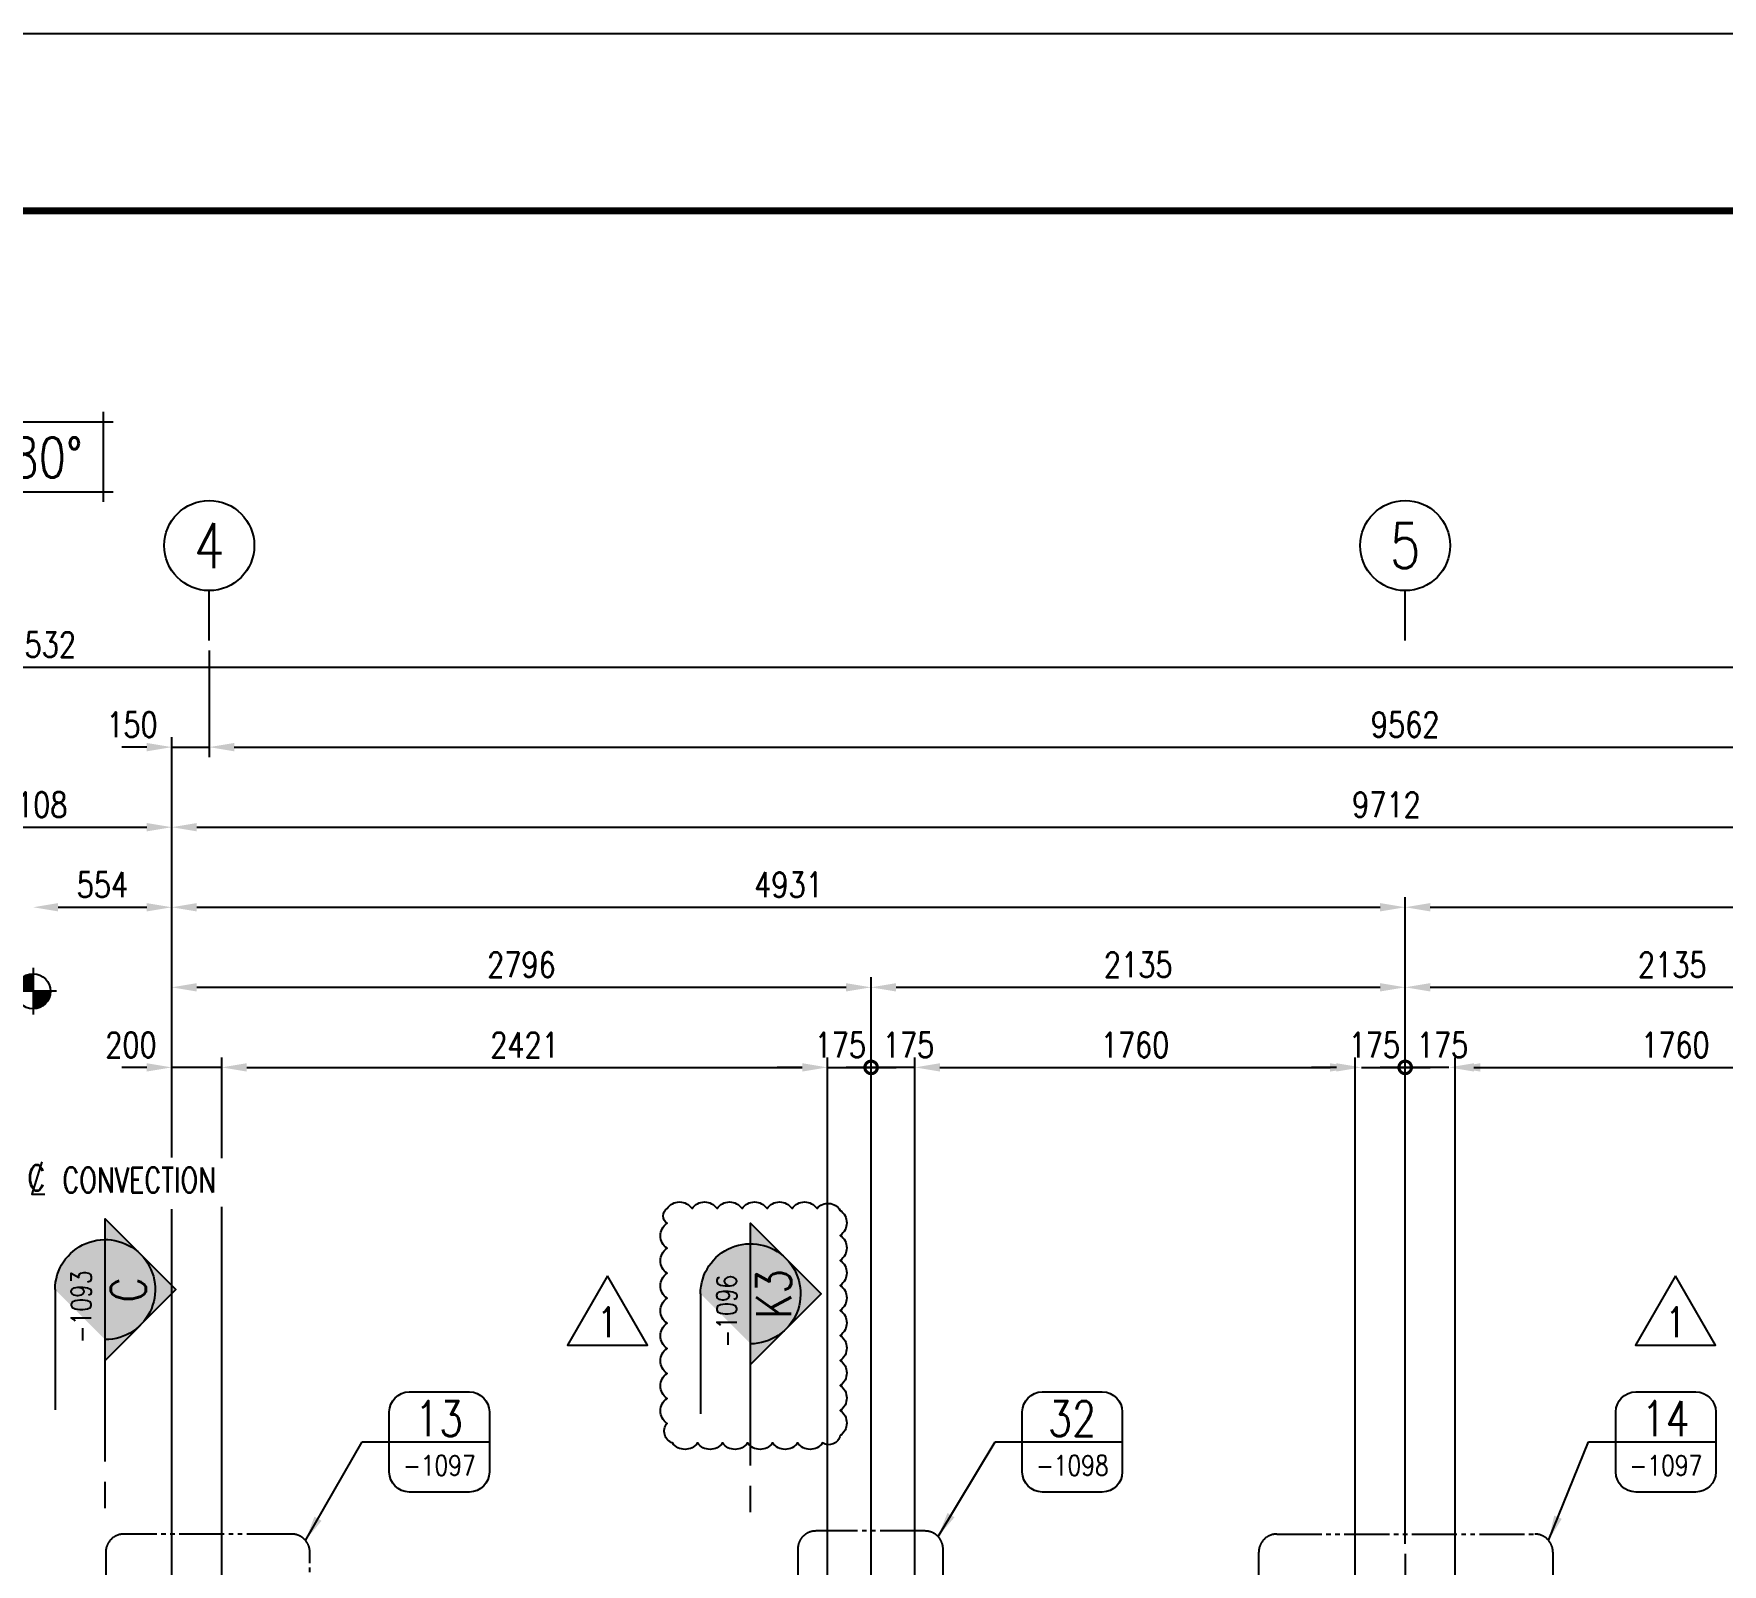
# Model space of a CAD drawing. Header units: millimetres. Extents: x 0 to 232280, y -26939 to 23794.
# Drawn here: x 70292 to 77042, y 17677 to 23794 of the extents above; entities that cross this region are included whole.
import ezdxf
from ezdxf.enums import TextEntityAlignment as Align

# ---------------------------------------------------------------- set-up
doc = ezdxf.new("R2010")
doc.units = ezdxf.units.MM
doc.header["$LTSCALE"] = 30
doc.linetypes.add('JNK-CENTER', pattern=[34, 30, -1.5, 1, -1.5])
doc.linetypes.add('PH2', pattern=[15, 10, -1, 1, -1, 1, -1])
for name, color, linetype in [('CEN-R', 1, 'JNK-CENTER'), ('CON-C', 4, 'Continuous'), ('CON-G', 3, 'Continuous'), ('CON-W', 7, 'Continuous'), ('CON-Y', 2, 'Continuous'), ('det', 2, 'PH2'), ('Dim-W', 7, 'Continuous'), ('rev-1', 2, 'Continuous'), ('STL-OBJT', 7, 'Continuous'), ('TXT-Y', 2, 'Continuous')]:
    doc.layers.add(name, color=color, linetype=linetype)
doc.styles.add('SIMPLEX', font='simplex.shx', dxfattribs={"width": 0.8})
doc.dimstyles.new('DIM40', dxfattribs={"dimscale": 40, "dimtxt": 2.5, "dimasz": 2.5, "dimexe": 1, "dimexo": 1, "dimgap": 1, "dimtad": 1, "dimdec": 0, "dimdsep": 46, "dimtxsty": 'SIMPLEX', "dimcen": 0, "dimclrd": 7, "dimclre": 7, "dimclrt": 2, "dimadec": 1, "dimazin": 2, "dimtfac": 1, "dimtdec": 0, "dimtix": 1, "dimtmove": 2, "dimatfit": 2, "dimfxl": 1, "dimtolj": 1, "dimtzin": 0, "dimarcsym": 1})
doc.dimstyles.new('DIM40x4', dxfattribs={"dimscale": 40, "dimtxt": 2.5, "dimasz": 2.5, "dimexe": 1, "dimexo": 1, "dimgap": 1, "dimtad": 1, "dimdec": 1, "dimlfac": 0.25, "dimdsep": 46, "dimtxsty": 'SIMPLEX', "dimcen": 2.5, "dimclrd": 7, "dimclre": 7, "dimclrt": 2, "dimadec": 1, "dimazin": 2, "dimtfac": 1, "dimtdec": 1, "dimtmove": 2, "dimatfit": 3, "dimfxl": 1, "dimtfill": 1, "dimtolj": 1, "dimtzin": 0, "dimarcsym": 1})

# ---------------------------------------------------------------- blocks, each defined once
blk = doc.blocks.new('TITLE')
at = {"color": 7}
blk.add_line((841, 594.8536585365848), (0, 594.8536585365848), dxfattribs=at)
at = {"color": 7, "const_width": 0.7073170731707307}
blk.add_lwpolyline([(823.3170731707312, 577.1707317073162), (27.93902439025055, 577.1707317073162)], dxfattribs=at)
blk = doc.blocks.new('cl-mark')
at = {"layer": 'CON-Y'}
blk.add_lwpolyline([(0.5082998425188592, 1.607663517032549), (-0.5134697636042773, -1.624015073377279), (0.7860094009673517, -1.624015073377279)], dxfattribs=at)
at = {"style": 'SIMPLEX', "width": 0.8}
blk.add_attdef('EQUIP-NAME', (2.541358592081494, -1.451722435547893), '', height=2.5, dxfattribs=at)
at = {"layer": 'CON-Y', "style": 'SIMPLEX', "width": 0.8}
blk.add_text('C', height=2.5, dxfattribs=at).set_placement((-0.04732393236598398, 0.01675881024518588), align=Align.MIDDLE)
blk = doc.blocks.new('col-line')
at = {"layer": 'CON-Y'}
blk.add_line((0, 3), (0, 8), dxfattribs=at)
blk.add_circle((0, 12.5), 4.5, dxfattribs=at)
at = {"layer": 'CON-C', "style": 'SIMPLEX', "width": 0.8}
blk.add_attdef('1', text='', height=4.5, dxfattribs=at).set_placement((0, 12.5), align=Align.MIDDLE_CENTER)
blk = doc.blocks.new('det-tag')
at = {"layer": 'CON-Y'}
blk.add_line((5, 0), (-5, 0), dxfattribs=at)
blk.add_lwpolyline([(-3.000000000000003, -4.999999999999998), (3, -5, 0.4142135623730951), (5, -3.000000000000001), (5.000000000000002, 2.999999999999998, 0.4142135623730951), (3.000000000000001, 4.999999999999998), (-2.999999999999997, 4.999999999999998, 0.4142135623730948), (-4.999999999999997, 3), (-5.000000000000002, -2.999999999999997, 0.4142135623730953)], format="xyb", close=True, dxfattribs=at)
at = {"layer": 'CON-G', "style": 'SIMPLEX', "width": 0.8}
blk.add_attdef('TAG', text='', height=3.5, dxfattribs=at).set_placement((0.02333333333333343, 0.5800000000000399), align=Align.CENTER)
at = {"layer": 'CON-Y', "style": 'SIMPLEX', "width": 0.8}
blk.add_attdef('-8888', text='', height=2, dxfattribs=at).set_placement((0, -3.339999999999999), align=Align.CENTER)
blk = doc.blocks.new('A$C74CE63FE')
at = {"layer": 'det', "ltscale": 0.6}
for p, q in [((72.00014881548123, 579.821610221341), (1103.901273660704, 579.821610221341)), ((0.0001488154812250286, 72.00005438082007), (0.0001488154812250286, 507.821610221341)), ((1175.901273660704, 507.821610221341), (1175.901273660704, 72.00005438082007)), ((1103.901273660704, 5.438082007458434e-05), (72.00014881548123, 5.438082007458434e-05))]:
    blk.add_line(p, q, dxfattribs=at)
for centre, start, end in [((72.00014881548123, 507.821610221341), 90, 180), ((1103.901273660704, 507.821610221341), 0, 90), ((72.00014881548123, 72.00005438082007), 180, 270), ((1103.901273660704, 72.00005438082007), 270, 0)]:
    blk.add_arc(centre, 72, start, end, dxfattribs=at)
blk = doc.blocks.new('SECMARK1')
at = {"layer": 'CON-Y'}
h = blk.add_hatch(color=256, dxfattribs=at)
edge = h.paths.add_edge_path()
edge.add_line((21.82666666666668, 7.071067811865485), (18.29113276073393, 3.535533905932776))
edge.add_arc((21.82666666666668, 4.707345624410664e-14), 5.000000000000002, 44.99999999999977, 135.0000000000001, ccw=False)
edge.add_line((25.36220057259943, 3.535533905932773), (21.82666666666668, 7.071067811865485))
h = blk.add_hatch(color=256, dxfattribs=at)
edge = h.paths.add_edge_path()
edge.add_line((14.75559885480128, 4.707345624410664e-14), (16.82666666666668, 1.689559442740931e-14))
edge.add_arc((21.82666666666668, 4.618527782440651e-14), 5, 135.0000000000001, 180.0000000000003, ccw=False)
edge.add_line((18.29113276073393, 3.535533905932776), (14.75559885480128, 4.707345624410664e-14))
edge = h.paths.add_edge_path()
edge.add_arc((21.82666666666668, 4.736951571734001e-14), 5, 270, 540.0000000000005)
h = blk.add_hatch(color=256, dxfattribs=at)
edge = h.paths.add_edge_path()
edge.add_line((26.82666666666668, 4.332076805060308e-14), (28.89773447853207, 4.736951571734001e-14))
edge.add_line((28.89773447853207, 4.736951571734001e-14), (25.36220057259943, 3.535533905932773))
edge.add_arc((21.82666666666668, 4.951594689828198e-14), 5, -1.1368683772161603e-13, 44.999999999999716, ccw=False)
at = {"layer": 'CON-C'}
blk.add_line((0, 0), (2.633333333333307, 0), dxfattribs=at)
blk.add_lwpolyline([(4.666666666666639, 0), (28.89773447853207, 4.736951571734001e-14), (21.82666666666668, 7.071067811865485), (14.75559885480128, 4.736951571734001e-14)], dxfattribs=at)
at = {"layer": 'CON-Y'}
blk.add_line((21.82666666666668, -4.999999999999953), (9.823333333333341, -4.999999999999953), dxfattribs=at)
blk.add_arc((21.82666666666668, 4.736951571734001e-14), 5, 270, 180.0000000000004, dxfattribs=at)
at = {"layer": 'CON-C', "style": 'SIMPLEX', "width": 0.8}
blk.add_attdef('TAG', text='', height=3.5, dxfattribs=at).set_placement((21.80333333333334, 0.5800000000000568), align=Align.CENTER)
at = {"layer": 'CON-Y', "style": 'SIMPLEX', "width": 0.8}
blk.add_attdef('H0000-0000', text='', height=2, dxfattribs=at).set_placement((24.66333333333334, -3.379999999999943), align=Align.RIGHT)
blk = doc.blocks.new('*D1238')
at = {"layer": 'DEFPOINTS', "color": 0, "transparency": 16777216}
for p in [(80555.97647856489, 21263.05392047166), (80555.97647856489, 17668.78250942024), (60023.97647856461, 16018.78250942024)]:
    blk.add_point(p, dxfattribs=at)
at = {"layer": 'Dim-W', "color": 7, "linetype": 'ByBlock', "lineweight": -2, "transparency": 16777216}
for p, q in [((60023.97647856461, 16058.78250942024), (60023.97647856461, 21303.05392047166)), ((60123.97647856461, 21263.05392047166), (80455.97647856489, 21263.05392047166)), ((80555.97647856489, 17708.78250942024), (80555.97647856489, 21303.05392047166))]:
    blk.add_line(p, q, dxfattribs=at)
at = {"layer": 'Dim-W', "color": 7, "transparency": 16777216}
for points in [[(60123.97647856461, 21279.72058713832), (60123.97647856461, 21246.38725380499), (60023.97647856461, 21263.05392047166)], [(80455.97647856489, 21279.72058713832), (80455.97647856489, 21246.38725380499), (80555.97647856489, 21263.05392047166)]]:
    blk.add_solid(points, dxfattribs=at)
at = {"layer": 'Dim-W', "color": 2, "transparency": 16777216, "insert": (70289.97647856476, 21353.05392047166), "char_height": 100, "attachment_point": 5, "style": 'SIMPLEX'}
blk.add_mtext('\\A1;20532', dxfattribs=at)
blk = doc.blocks.new('*D1358')
at = {"layer": 'DEFPOINTS', "color": 0, "transparency": 16777216}
for p in [(69735.97647856476, 20623.05392047166), (70843.97647856278, 20623.05392047166), (70843.97647856278, 17518.78250942024)]:
    blk.add_point(p, dxfattribs=at)
at = {"layer": 'Dim-W', "color": 7, "linetype": 'ByBlock', "lineweight": -2, "transparency": 16777216}
for p, q in [((70843.97647856278, 19302.89968833318), (70843.97647856278, 20663.05392047166)), ((69835.97647856476, 20623.05392047166), (70743.97647856278, 20623.05392047166)), ((70843.97647856278, 17558.78250942024), (70843.97647856278, 19096.84485603723))]:
    blk.add_line(p, q, dxfattribs=at)
at = {"layer": 'Dim-W', "color": 7, "transparency": 16777216}
for points in [[(69835.97647856476, 20639.72058713832), (69835.97647856476, 20606.38725380499), (69735.97647856476, 20623.05392047166)], [(70743.97647856278, 20639.72058713832), (70743.97647856278, 20606.38725380499), (70843.97647856278, 20623.05392047166)]]:
    blk.add_solid(points, dxfattribs=at)
at = {"layer": 'Dim-W', "color": 2, "transparency": 16777216, "insert": (70289.97647856377, 20713.05392047166), "char_height": 100, "attachment_point": 5, "style": 'SIMPLEX'}
blk.add_mtext('\\A1;1108', dxfattribs=at)
blk = doc.blocks.new('*D1244')
at = {"layer": 'DEFPOINTS', "color": 0, "transparency": 16777216}
for p in [(70843.97647856278, 20623.05392047166), (80555.97647856489, 20623.05392047166), (80555.97647856489, 17668.78250942024)]:
    blk.add_point(p, dxfattribs=at)
at = {"layer": 'Dim-W', "color": 7, "linetype": 'ByBlock', "lineweight": -2, "transparency": 16777216}
for p, q in [((80555.97647856489, 17708.78250942024), (80555.97647856489, 20663.05392047166)), ((70943.97647856278, 20623.05392047166), (80455.97647856489, 20623.05392047166))]:
    blk.add_line(p, q, dxfattribs=at)
at = {"layer": 'Dim-W', "color": 7, "transparency": 16777216}
for points in [[(70943.97647856278, 20639.72058713832), (70943.97647856278, 20606.38725380499), (70843.97647856278, 20623.05392047166)], [(80455.97647856489, 20639.72058713832), (80455.97647856489, 20606.38725380499), (80555.97647856489, 20623.05392047166)]]:
    blk.add_solid(points, dxfattribs=at)
at = {"layer": 'Dim-W', "color": 2, "transparency": 16777216, "insert": (75699.97647856383, 20713.05392047166), "char_height": 100, "attachment_point": 5, "style": 'SIMPLEX'}
blk.add_mtext('\\A1;9712', dxfattribs=at)
blk = doc.blocks.new('*D1245')
at = {"layer": 'DEFPOINTS', "color": 0, "transparency": 16777216}
for p in [(75774.97647856384, 20303.05392047166), (80555.97647856489, 20303.05392047166), (80555.97647856489, 17668.78250942024)]:
    blk.add_point(p, dxfattribs=at)
at = {"layer": 'Dim-W', "color": 7, "linetype": 'ByBlock', "lineweight": -2, "transparency": 16777216}
for p, q in [((80555.97647856489, 17708.78250942024), (80555.97647856489, 20343.05392047166)), ((75874.97647856384, 20303.05392047166), (80455.97647856489, 20303.05392047166))]:
    blk.add_line(p, q, dxfattribs=at)
at = {"layer": 'Dim-W', "color": 7, "transparency": 16777216}
for points in [[(75874.97647856384, 20319.72058713832), (75874.97647856384, 20286.38725380499), (75774.97647856384, 20303.05392047166)], [(80455.97647856489, 20319.72058713832), (80455.97647856489, 20286.38725380499), (80555.97647856489, 20303.05392047166)]]:
    blk.add_solid(points, dxfattribs=at)
at = {"layer": 'Dim-W', "color": 2, "transparency": 16777216, "insert": (78165.47647856436, 20393.05392047166), "char_height": 100, "attachment_point": 5, "style": 'SIMPLEX'}
blk.add_mtext('\\A1;4781', dxfattribs=at)
blk = doc.blocks.new('*D1247')
at = {"layer": 'DEFPOINTS', "color": 0, "transparency": 16777216}
for p in [(70289.97647856476, 20303.05392047166), (70843.97647856278, 20303.05392047166), (70843.97647856278, 20303.05392047166)]:
    blk.add_point(p, dxfattribs=at)
at = {"layer": 'Dim-W', "color": 7, "linetype": 'ByBlock', "lineweight": -2, "transparency": 16777216}
blk.add_line((70389.97647856476, 20303.05392047166), (70743.97647856278, 20303.05392047166), dxfattribs=at)
at = {"layer": 'Dim-W', "color": 7, "transparency": 16777216}
for points in [[(70389.97647856476, 20319.72058713832), (70389.97647856476, 20286.38725380499), (70289.97647856476, 20303.05392047166)], [(70743.97647856278, 20319.72058713832), (70743.97647856278, 20286.38725380499), (70843.97647856278, 20303.05392047166)]]:
    blk.add_solid(points, dxfattribs=at)
at = {"layer": 'Dim-W', "color": 2, "transparency": 16777216, "insert": (70566.97647856377, 20393.05392047166), "char_height": 100, "attachment_point": 5, "style": 'SIMPLEX'}
blk.add_mtext('\\A1;554', dxfattribs=at)
blk = doc.blocks.new('*D1252')
at = {"layer": 'DEFPOINTS', "color": 0, "transparency": 16777216}
for p in [(70843.97647856278, 19983.05392047166), (73639.97647856384, 19983.05392047166), (73639.97647856384, 17518.78250942037)]:
    blk.add_point(p, dxfattribs=at)
at = {"layer": 'Dim-W', "color": 7, "linetype": 'ByBlock', "lineweight": -2, "transparency": 16777216}
for p, q in [((70943.97647856278, 19983.05392047166), (73539.97647856384, 19983.05392047166)), ((73639.97647856384, 17558.78250942037), (73639.97647856384, 20023.05392047166))]:
    blk.add_line(p, q, dxfattribs=at)
at = {"layer": 'Dim-W', "color": 7, "transparency": 16777216}
for points in [[(70943.97647856278, 19999.72058713832), (70943.97647856278, 19966.38725380499), (70843.97647856278, 19983.05392047166)], [(73539.97647856384, 19999.72058713832), (73539.97647856384, 19966.38725380499), (73639.97647856384, 19983.05392047166)]]:
    blk.add_solid(points, dxfattribs=at)
at = {"layer": 'Dim-W', "color": 2, "transparency": 16777216, "insert": (72241.9764785633, 20073.05392047166), "char_height": 100, "attachment_point": 5, "style": 'SIMPLEX'}
blk.add_mtext('\\A1;2796', dxfattribs=at)
blk = doc.blocks.new('*D1253')
at = {"layer": 'DEFPOINTS', "color": 0, "transparency": 16777216}
for p in [(73639.97647856384, 19983.05392047166), (75774.97647856384, 19983.05392047166), (75774.97647856384, 19983.05392047166)]:
    blk.add_point(p, dxfattribs=at)
at = {"layer": 'Dim-W', "color": 7, "linetype": 'ByBlock', "lineweight": -2, "transparency": 16777216}
blk.add_line((73739.97647856384, 19983.05392047166), (75674.97647856384, 19983.05392047166), dxfattribs=at)
at = {"layer": 'Dim-W', "color": 7, "transparency": 16777216}
for points in [[(73739.97647856384, 19999.72058713832), (73739.97647856384, 19966.38725380499), (73639.97647856384, 19983.05392047166)], [(75674.97647856384, 19999.72058713832), (75674.97647856384, 19966.38725380499), (75774.97647856384, 19983.05392047166)]]:
    blk.add_solid(points, dxfattribs=at)
at = {"layer": 'Dim-W', "color": 2, "transparency": 16777216, "insert": (74707.47647856384, 20073.05392047166), "char_height": 100, "attachment_point": 5, "style": 'SIMPLEX'}
blk.add_mtext('\\A1;2135', dxfattribs=at)
blk = doc.blocks.new('*D1254')
at = {"layer": 'DEFPOINTS', "color": 0, "transparency": 16777216}
for p in [(75774.97647856384, 19983.05392047166), (77909.97647856384, 19983.05392047166), (77909.97647856384, 17518.78250942037)]:
    blk.add_point(p, dxfattribs=at)
at = {"layer": 'Dim-W', "color": 7, "linetype": 'ByBlock', "lineweight": -2, "transparency": 16777216}
for p, q in [((75874.97647856384, 19983.05392047166), (77809.97647856384, 19983.05392047166)), ((77909.97647856384, 17558.78250942037), (77909.97647856384, 20023.05392047166))]:
    blk.add_line(p, q, dxfattribs=at)
at = {"layer": 'Dim-W', "color": 7, "transparency": 16777216}
for points in [[(75874.97647856384, 19999.72058713832), (75874.97647856384, 19966.38725380499), (75774.97647856384, 19983.05392047166)], [(77809.97647856384, 19999.72058713832), (77809.97647856384, 19966.38725380499), (77909.97647856384, 19983.05392047166)]]:
    blk.add_solid(points, dxfattribs=at)
at = {"layer": 'Dim-W', "color": 2, "transparency": 16777216, "insert": (76842.47647856384, 20073.05392047166), "char_height": 100, "attachment_point": 5, "style": 'SIMPLEX'}
blk.add_mtext('\\A1;2135', dxfattribs=at)
blk = doc.blocks.new('*D1359')
at = {"layer": 'DEFPOINTS', "color": 0, "transparency": 16777216}
for p in [(73464.97647856383, 19663.05392047166), (71043.97647856276, 17518.78250942024), (73464.97647856383, 15018.78250942024)]:
    blk.add_point(p, dxfattribs=at)
at = {"layer": 'Dim-W', "color": 7, "linetype": 'ByBlock', "lineweight": -2, "transparency": 16777216}
for p, q in [((71043.97647856276, 19300.8887819345), (71043.97647856276, 19703.05392047166)), ((71143.97647856276, 19663.05392047166), (73364.97647856383, 19663.05392047166)), ((73464.97647856383, 15058.78250942024), (73464.97647856383, 19703.05392047166)), ((71043.97647856276, 17558.78250942024), (71043.97647856276, 19106.15437513918))]:
    blk.add_line(p, q, dxfattribs=at)
at = {"layer": 'Dim-W', "color": 7, "transparency": 16777216}
for points in [[(71143.97647856276, 19679.72058713832), (71143.97647856276, 19646.38725380499), (71043.97647856276, 19663.05392047166)], [(73364.97647856383, 19679.72058713832), (73364.97647856383, 19646.38725380499), (73464.97647856383, 19663.05392047166)]]:
    blk.add_solid(points, dxfattribs=at)
at = {"layer": 'Dim-W', "color": 2, "transparency": 16777216, "insert": (72254.4764785633, 19753.05392047166), "char_height": 100, "attachment_point": 5, "style": 'SIMPLEX'}
blk.add_mtext('\\A1;2421', dxfattribs=at)
blk = doc.blocks.new('*D1268')
at = {"layer": 'DEFPOINTS', "color": 0, "transparency": 16777216}
for p in [(75574.97647856381, 19663.05392047166), (75574.97647856381, 17518.78250942024), (73814.9764785638, 15018.78250942024)]:
    blk.add_point(p, dxfattribs=at)
at = {"layer": 'Dim-W', "color": 7, "linetype": 'ByBlock', "lineweight": -2, "transparency": 16777216}
for p, q in [((73814.9764785638, 15058.78250942024), (73814.9764785638, 19703.05392047166)), ((73914.9764785638, 19663.05392047166), (75474.97647856381, 19663.05392047166)), ((75574.97647856381, 17558.78250942024), (75574.97647856381, 19703.05392047166))]:
    blk.add_line(p, q, dxfattribs=at)
at = {"layer": 'Dim-W', "color": 7, "transparency": 16777216}
for points in [[(73914.9764785638, 19679.72058713832), (73914.9764785638, 19646.38725380499), (73814.9764785638, 19663.05392047166)], [(75474.97647856381, 19679.72058713832), (75474.97647856381, 19646.38725380499), (75574.97647856381, 19663.05392047166)]]:
    blk.add_solid(points, dxfattribs=at)
at = {"layer": 'Dim-W', "color": 2, "transparency": 16777216, "insert": (74694.9764785638, 19753.05392047166), "char_height": 100, "attachment_point": 5, "style": 'SIMPLEX'}
blk.add_mtext('\\A1;1760', dxfattribs=at)
blk = doc.blocks.new('*D1269')
at = {"layer": 'DEFPOINTS', "color": 0, "transparency": 16777216}
for p in [(77734.97647856383, 19663.05392047166), (75974.97647856381, 17518.78250942024), (77734.97647856383, 15018.78250942024)]:
    blk.add_point(p, dxfattribs=at)
at = {"layer": 'Dim-W', "color": 7, "linetype": 'ByBlock', "lineweight": -2, "transparency": 16777216}
for p, q in [((75974.97647856381, 17558.78250942024), (75974.97647856381, 19703.05392047166)), ((76074.97647856381, 19663.05392047166), (77634.97647856383, 19663.05392047166)), ((77734.97647856383, 15058.78250942024), (77734.97647856383, 19703.05392047166))]:
    blk.add_line(p, q, dxfattribs=at)
at = {"layer": 'Dim-W', "color": 7, "transparency": 16777216}
for points in [[(76074.97647856381, 19679.72058713832), (76074.97647856381, 19646.38725380499), (75974.97647856381, 19663.05392047166)], [(77634.97647856383, 19679.72058713832), (77634.97647856383, 19646.38725380499), (77734.97647856383, 19663.05392047166)]]:
    blk.add_solid(points, dxfattribs=at)
at = {"layer": 'Dim-W', "color": 2, "transparency": 16777216, "insert": (76854.97647856383, 19753.05392047166), "char_height": 100, "attachment_point": 5, "style": 'SIMPLEX'}
blk.add_mtext('\\A1;1760', dxfattribs=at)
blk = doc.blocks.new('*D1271')
at = {"layer": 'DEFPOINTS', "color": 0, "transparency": 16777216}
for p in [(70843.97647856476, 19663.05392047166), (70843.97647856476, 19663.05392047166), (71043.97647856476, 19663.05392047166)]:
    blk.add_point(p, dxfattribs=at)
at = {"layer": 'Dim-W', "color": 7, "linetype": 'ByBlock', "lineweight": -2, "transparency": 16777216}
for p, q in [((70743.97647856476, 19663.05392047166), (70643.97647856476, 19663.05392047166)), ((71043.97647856476, 19663.05392047166), (70843.97647856476, 19663.05392047166)), ((71143.97647856476, 19663.05392047166), (71243.97647856476, 19663.05392047166))]:
    blk.add_line(p, q, dxfattribs=at)
at = {"layer": 'Dim-W', "color": 7, "transparency": 16777216}
for points in [[(70743.97647856476, 19679.72058713832), (70743.97647856476, 19646.38725380499), (70843.97647856476, 19663.05392047166)], [(71143.97647856476, 19679.72058713832), (71143.97647856476, 19646.38725380499), (71043.97647856476, 19663.05392047166)]]:
    blk.add_solid(points, dxfattribs=at)
at = {"layer": 'Dim-W', "color": 2, "transparency": 16777216, "insert": (70681.08545030687, 19753.05392047166), "char_height": 100, "attachment_point": 5, "style": 'SIMPLEX'}
blk.add_mtext('\\A1;200', dxfattribs=at)
blk = doc.blocks.new('_DotSmall')
at = {"color": 0, "linetype": 'ByBlock', "const_width": 0.5}
blk.add_lwpolyline([(-0.0625, 0, 1), (0.0625, 0, 1)], format="xyb", close=True, dxfattribs=at)
blk = doc.blocks.new('*D1272')
at = {"layer": 'DEFPOINTS', "color": 0, "transparency": 16777216}
for p in [(73464.9764785639, 19663.05392047166), (73639.97647856384, 19663.05392047166), (73639.97647856384, 19663.05392047166)]:
    blk.add_point(p, dxfattribs=at)
at = {"layer": 'Dim-W', "color": 7, "linetype": 'ByBlock', "lineweight": -2, "transparency": 16777216}
for p, q in [((73364.9764785639, 19663.05392047166), (73264.9764785639, 19663.05392047166)), ((73464.9764785639, 19663.05392047166), (73639.97647856384, 19663.05392047166)), ((73639.97647856384, 19663.05392047166), (73739.97647856384, 19663.05392047166))]:
    blk.add_line(p, q, dxfattribs=at)
at = {"layer": 'Dim-W', "color": 7, "transparency": 16777216}
blk.add_solid([(73364.9764785639, 19679.72058713832), (73364.9764785639, 19646.38725380499), (73464.9764785639, 19663.05392047166)], dxfattribs=at)
at = {"layer": 'Dim-W', "color": 7, "lineweight": -2, "transparency": 16777216, "xscale": 100, "yscale": 100, "zscale": 100, "rotation": 180}
blk.add_blockref('_DotSmall', (73639.97647856384, 19663.05392047166), dxfattribs=at)
at = {"layer": 'Dim-W', "color": 2, "transparency": 16777216, "insert": (73516.6347977849, 19753.05392047166), "char_height": 100, "attachment_point": 5, "style": 'SIMPLEX'}
blk.add_mtext('\\A1;175', dxfattribs=at)
blk = doc.blocks.new('*D1273')
at = {"layer": 'DEFPOINTS', "color": 0, "transparency": 16777216}
for p in [(73639.97647856384, 19663.05392047166), (73639.97647856384, 19663.05392047166), (73814.97647856378, 19663.05392047166)]:
    blk.add_point(p, dxfattribs=at)
at = {"layer": 'Dim-W', "color": 7, "linetype": 'ByBlock', "lineweight": -2, "transparency": 16777216}
for p, q in [((73639.97647856384, 19663.05392047166), (73539.97647856384, 19663.05392047166)), ((73814.97647856378, 19663.05392047166), (73639.97647856384, 19663.05392047166)), ((73914.97647856378, 19663.05392047166), (74014.97647856378, 19663.05392047166))]:
    blk.add_line(p, q, dxfattribs=at)
at = {"layer": 'Dim-W', "color": 7, "transparency": 16777216}
blk.add_solid([(73914.97647856378, 19679.72058713832), (73914.97647856378, 19646.38725380499), (73814.97647856378, 19663.05392047166)], dxfattribs=at)
at = {"layer": 'Dim-W', "color": 7, "lineweight": -2, "transparency": 16777216, "xscale": 100, "yscale": 100, "zscale": 100}
blk.add_blockref('_DotSmall', (73639.97647856384, 19663.05392047166), dxfattribs=at)
at = {"layer": 'Dim-W', "color": 2, "transparency": 16777216, "insert": (73789.15391912874, 19753.05392047166), "char_height": 100, "attachment_point": 5, "style": 'SIMPLEX'}
blk.add_mtext('\\A1;175', dxfattribs=at)
blk = doc.blocks.new('*D1274')
at = {"layer": 'DEFPOINTS', "color": 0, "transparency": 16777216}
for p in [(75599.9764785639, 19663.05392047166), (75774.97647856384, 19663.05392047166), (75774.97647856384, 19663.05392047166)]:
    blk.add_point(p, dxfattribs=at)
at = {"layer": 'Dim-W', "color": 7, "linetype": 'ByBlock', "lineweight": -2, "transparency": 16777216}
for p, q in [((75499.9764785639, 19663.05392047166), (75399.9764785639, 19663.05392047166)), ((75599.9764785639, 19663.05392047166), (75774.97647856384, 19663.05392047166)), ((75774.97647856384, 19663.05392047166), (75874.97647856384, 19663.05392047166))]:
    blk.add_line(p, q, dxfattribs=at)
at = {"layer": 'Dim-W', "color": 7, "transparency": 16777216}
blk.add_solid([(75499.9764785639, 19679.72058713832), (75499.9764785639, 19646.38725380499), (75599.9764785639, 19663.05392047166)], dxfattribs=at)
at = {"layer": 'Dim-W', "color": 7, "lineweight": -2, "transparency": 16777216, "xscale": 100, "yscale": 100, "zscale": 100, "rotation": 180}
blk.add_blockref('_DotSmall', (75774.97647856384, 19663.05392047166), dxfattribs=at)
at = {"layer": 'Dim-W', "color": 2, "transparency": 16777216, "insert": (75651.6347977849, 19753.05392047166), "char_height": 100, "attachment_point": 5, "style": 'SIMPLEX'}
blk.add_mtext('\\A1;175', dxfattribs=at)
blk = doc.blocks.new('*D1275')
at = {"layer": 'DEFPOINTS', "color": 0, "transparency": 16777216}
for p in [(75774.97647856384, 19663.05392047166), (75774.97647856384, 19663.05392047166), (75949.97647856378, 19663.05392047166)]:
    blk.add_point(p, dxfattribs=at)
at = {"layer": 'Dim-W', "color": 7, "linetype": 'ByBlock', "lineweight": -2, "transparency": 16777216}
for p, q in [((75774.97647856384, 19663.05392047166), (75674.97647856384, 19663.05392047166)), ((75949.97647856378, 19663.05392047166), (75774.97647856384, 19663.05392047166)), ((76049.97647856378, 19663.05392047166), (76149.97647856378, 19663.05392047166))]:
    blk.add_line(p, q, dxfattribs=at)
at = {"layer": 'Dim-W', "color": 7, "transparency": 16777216}
blk.add_solid([(76049.97647856378, 19679.72058713832), (76049.97647856378, 19646.38725380499), (75949.97647856378, 19663.05392047166)], dxfattribs=at)
at = {"layer": 'Dim-W', "color": 7, "lineweight": -2, "transparency": 16777216, "xscale": 100, "yscale": 100, "zscale": 100}
blk.add_blockref('_DotSmall', (75774.97647856384, 19663.05392047166), dxfattribs=at)
at = {"layer": 'Dim-W', "color": 2, "transparency": 16777216, "insert": (75924.15391912874, 19753.05392047166), "char_height": 100, "attachment_point": 5, "style": 'SIMPLEX'}
blk.add_mtext('\\A1;175', dxfattribs=at)
blk = doc.blocks.new('*D1281')
at = {"layer": 'DEFPOINTS', "color": 0, "transparency": 16777216}
for p in [(70993.97647856272, 21368.74667011659), (70993.97647856272, 20943.05392047166), (70843.97647856278, 20623.05392047166)]:
    blk.add_point(p, dxfattribs=at)
at = {"layer": 'Dim-W', "color": 7, "linetype": 'ByBlock', "lineweight": -2, "transparency": 16777216}
for p, q in [((70993.97647856272, 21328.74667011659), (70993.97647856272, 20903.05392047166)), ((70743.97647856278, 20943.05392047166), (70643.97647856278, 20943.05392047166)), ((70843.97647856278, 20663.05392047166), (70843.97647856278, 20983.05392047166)), ((70843.97647856278, 20943.05392047166), (70993.97647856272, 20943.05392047166)), ((71093.97647856272, 20943.05392047166), (71193.97647856272, 20943.05392047166))]:
    blk.add_line(p, q, dxfattribs=at)
at = {"layer": 'Dim-W', "color": 7, "transparency": 16777216}
for points in [[(70743.97647856278, 20959.72058713832), (70743.97647856278, 20926.38725380499), (70843.97647856278, 20943.05392047166)], [(71093.97647856272, 20959.72058713832), (71093.97647856272, 20926.38725380499), (70993.97647856272, 20943.05392047166)]]:
    blk.add_solid(points, dxfattribs=at)
at = {"layer": 'Dim-W', "color": 2, "transparency": 16777216, "insert": (70685.08638276506, 21033.05392047166), "char_height": 100, "attachment_point": 5, "style": 'SIMPLEX'}
blk.add_mtext('\\A1;150', dxfattribs=at)
blk = doc.blocks.new('*D1282')
at = {"layer": 'DEFPOINTS', "color": 0, "transparency": 16777216}
for p in [(70993.97647856272, 20943.05392047166), (80555.97647856489, 20943.05392047166), (80555.97647856489, 20943.05392047166)]:
    blk.add_point(p, dxfattribs=at)
at = {"layer": 'Dim-W', "color": 7, "linetype": 'ByBlock', "lineweight": -2, "transparency": 16777216}
blk.add_line((71093.97647856272, 20943.05392047166), (80455.97647856489, 20943.05392047166), dxfattribs=at)
at = {"layer": 'Dim-W', "color": 7, "transparency": 16777216}
for points in [[(71093.97647856272, 20959.72058713832), (71093.97647856272, 20926.38725380499), (70993.97647856272, 20943.05392047166)], [(80455.97647856489, 20959.72058713832), (80455.97647856489, 20926.38725380499), (80555.97647856489, 20943.05392047166)]]:
    blk.add_solid(points, dxfattribs=at)
at = {"layer": 'Dim-W', "color": 2, "transparency": 16777216, "insert": (75774.9764785638, 21033.05392047166), "char_height": 100, "attachment_point": 5, "style": 'SIMPLEX'}
blk.add_mtext('\\A1;9562', dxfattribs=at)
blk = doc.blocks.new('NORTH-AG')
at = {"layer": 'CON-Y'}
for p, q in [((-8, 3.5), (8, 3.5)), ((-6.999999999999996, 4.5), (-6.999999999999996, -4.5)), ((7.000000000000007, 4.500000000000002), (7, -4.5)), ((-8, -3.499999999999999), (8, -3.5))]:
    blk.add_line(p, q, dxfattribs=at)
at = {"layer": 'CON-C', "style": 'SIMPLEX', "width": 0.8}
blk.add_attdef('0', text='', height=4, dxfattribs=at).set_placement((0, -2.06), align=Align.CENTER)
blk = doc.blocks.new('*D1283')
at = {"layer": 'DEFPOINTS', "color": 0, "transparency": 16777216}
for p in [(70843.97647856278, 20303.05392047166), (75774.97647856384, 20303.05392047166), (75774.97647856384, 17718.78250942035)]:
    blk.add_point(p, dxfattribs=at)
at = {"layer": 'Dim-W', "color": 7, "linetype": 'ByBlock', "lineweight": -2, "transparency": 16777216}
for p, q in [((75774.97647856384, 17758.78250942035), (75774.97647856384, 20343.05392047166)), ((70943.97647856278, 20303.05392047166), (75674.97647856384, 20303.05392047166))]:
    blk.add_line(p, q, dxfattribs=at)
at = {"layer": 'Dim-W', "color": 7, "transparency": 16777216}
for points in [[(70943.97647856278, 20319.72058713832), (70943.97647856278, 20286.38725380499), (70843.97647856278, 20303.05392047166)], [(75674.97647856384, 20319.72058713832), (75674.97647856384, 20286.38725380499), (75774.97647856384, 20303.05392047166)]]:
    blk.add_solid(points, dxfattribs=at)
at = {"layer": 'Dim-W', "color": 2, "transparency": 16777216, "insert": (73309.4764785633, 20393.05392047166), "char_height": 100, "attachment_point": 5, "style": 'SIMPLEX'}
blk.add_mtext('\\A1;4931', dxfattribs=at)
blk = doc.blocks.new('FS-MARK')
h = blk.add_hatch(color=256)
edge = h.paths.add_edge_path()
edge.add_arc((0, 0), 1.75, 90, 180)
edge.add_line((-1.75, 0), (0, 0))
edge.add_line((0, 0), (0, 1.75))
h = blk.add_hatch(color=256)
edge = h.paths.add_edge_path()
edge.add_line((0, 0), (0, -1.75))
edge.add_arc((0, 0), 1.75, 270, 360)
edge.add_line((1.75, 0), (0, 0))
for p, q in [((0, 2.333333333333333), (0, -2.333333333333333)), ((2.333333333333333, 0), (-2.333333333333333, 0))]:
    blk.add_line(p, q)
blk.add_circle((0, 0), 1.75)
at = {"layer": 'CON-Y', "style": 'SIMPLEX', "width": 0.8}
blk.add_attdef('F.S.', (3.194782608695653, 0.9982608695652175), '', height=2.5, dxfattribs=at)
blk = doc.blocks.new('revmark')
at = {"layer": 'rev-1'}
blk.add_lwpolyline([(0, 0), (-3.999998134999259, -6.928199999998469), (3.999998134999259, -6.928199999998469)], close=True, dxfattribs=at)
at = {"layer": 'rev-1', "style": 'SIMPLEX', "width": 0.8}
blk.add_attdef('REVMARK', text='', height=3, dxfattribs=at).set_placement((0, -4.618800000000192), align=Align.MIDDLE_CENTER)

msp = doc.modelspace()

# ---------------------------------------------------------------- linework, layer by layer
at = {"layer": 'CEN-R'}
msp.add_line((75774.97647856384, 17718.78250942035), (75774.97647856384, 5816.782509420132), dxfattribs=at)
at = {"layer": 'det', "ltscale": 0.6}
for points in [[(71396.10460561582, 17141.76287686928), (71396.10460561582, 17725.82229403521, 0.414213562373095), (71324.10460561582, 17797.82229403521), (70652.28071564136, 17797.82229403521, 0.414213562373095), (70580.28071564136, 17725.82229403521), (70580.28071564136, 17141.76287686928, 0.414213562373095), (70652.28071564136, 17069.76287686928), (71324.10460561582, 17069.76287686928, 0.414213562373095)], [(73418.88833581992, 17810.15498760178, 0.414213562373095), (73346.88833581992, 17738.15498760178), (73346.88833581992, 17340.83820536402, 0.414213562373095), (73418.88833581992, 17268.83820536402), (73855.62325811015, 17268.83820536402, 0.414213562373095), (73927.62325811015, 17340.83820536402), (73927.62325811015, 17738.15498760178, 0.414213562373095), (73855.62325811015, 17810.15498760178)]]:
    msp.add_lwpolyline(points, format="xyb", close=True, dxfattribs=at)
at = {"layer": 'rev-1'}
msp.add_lwpolyline([(72823.96533675949, 19099.25416967145, -0.52056705), (72923.96533675949, 19099.25416967145, -0.52056705), (73023.96533675949, 19099.25416967145, -0.52056705), (73123.96533675949, 19099.25416967145, -0.52056705), (73223.96533675949, 19099.25416967145, -0.52056705), (73323.96533675949, 19099.25416967145, -0.52056705), (73423.96533675949, 19099.25416967145, -0.52056705), (73516.43290032604, 19091.721733238, -0.52056705), (73516.43290032604, 18991.721733238, -0.52056705), (73516.43290032604, 18891.721733238, -0.52056705), (73516.43290032604, 18791.721733238, -0.52056705), (73516.43290032604, 18691.721733238, -0.52056705), (73516.43290032604, 18591.721733238, -0.52056705), (73516.43290032604, 18491.721733238, -0.52056705), (73516.43290032604, 18391.721733238, -0.52056705), (73516.43290032604, 18291.721733238, -0.52056705), (73516.43290032604, 18191.721733238, -0.52056705), (73445.96461446263, 18162.1900191014, -0.52056705), (73345.96461446263, 18162.1900191014, -0.52056705), (73245.96461446263, 18162.1900191014, -0.52056705), (73145.96461446263, 18162.1900191014, -0.52056705), (73045.96461446263, 18162.1900191014, -0.52056705), (72945.96461446263, 18162.1900191014, -0.52056705), (72845.96461446263, 18162.1900191014, -0.52056705), (72823.96533675949, 18240.19074139826, -0.52056705), (72823.96533675949, 18340.19074139826, -0.52056705), (72823.96533675949, 18440.19074139826, -0.52056705), (72823.96533675949, 18540.19074139826, -0.52056705), (72823.96533675949, 18640.19074139826, -0.52056705), (72823.96533675949, 18740.19074139826, -0.52056705), (72823.96533675949, 18840.19074139826, -0.52056705), (72823.96533675949, 18940.19074139826, -0.52056705), (72823.96533675949, 19040.19074139826, -0.52056705)], format="xyb", close=True, dxfattribs=at)
at = {"layer": 'STL-OBJT'}
for p, q in [((71604.80783385468, 18166.01711394345), (71713.78242680842, 18166.01711394345)), ((74135.27540234274, 18166.01711394345), (74244.24999529647, 18166.01711394345)), ((76508.03138095698, 18166.01711394345), (76617.00597391072, 18166.01711394345))]:
    msp.add_line(p, q, dxfattribs=at)

# ---------------------------------------------------------------- block references
at = {"linetype": 'ByBlock', "xscale": 39.99999999599994, "yscale": 39.99999999599994, "zscale": 39.99999999599994}
msp.add_blockref('TITLE', (55481.35303137542, -2.130820335174925e-05), dxfattribs=at)
at = {"layer": 'CON-G'}
msp.add_blockref('A$C74CE63FE', (75189.64167280271, 17218.00068381387), dxfattribs=at)
at = {"layer": 'CON-W', "xscale": 40, "yscale": 40, "zscale": 40}
for name, p, values in [('NORTH-AG', (70289.97647856476, 22102.98720148583), {'0': '180%%D'}), ('col-line', (70993.97647856272, 21248.74667011659), {'1': '4'}), ('col-line', (75774.9764785628, 21248.74667011659), {'1': '5'})]:
    msp.add_blockref(name, p, dxfattribs=at).add_auto_attribs(values)
at = {"layer": 'CON-W'}
ref = msp.add_blockref('SECMARK1', (70577.77426968573, 17901.87195035045), dxfattribs=dict(at, xscale=-40, yscale=40, zscale=40, rotation=270))
ref.add_attrib('H0000-0000', '-1093', dxfattribs={"layer": 'CON-Y', "height": 80, "rotation": 90, "style": 'SIMPLEX', "width": 0.8}).set_placement((70522.57426968573, 18851.11227808063), align=Align.RIGHT)
ref.add_attrib('TAG', 'C', dxfattribs={"layer": 'CON-C', "height": 140, "rotation": 90, "style": 'SIMPLEX', "width": 0.8}).set_placement((70740.97426968573, 18774.00528368376), align=Align.CENTER)
ref = msp.add_blockref('SECMARK1', (73157.79568479882, 17885.23144675289), dxfattribs=dict(at, xscale=-40, yscale=40, zscale=40, rotation=270))
ref.add_attrib('H0000-0000', '-1096', dxfattribs={"layer": 'CON-Y', "height": 80, "rotation": 90, "style": 'SIMPLEX', "width": 0.8}).set_placement((73102.59568479883, 18834.47177448306), align=Align.RIGHT)
ref.add_attrib('TAG', 'K3', dxfattribs={"layer": 'CON-C', "height": 140, "rotation": 90, "style": 'SIMPLEX', "width": 0.8}).set_placement((73320.99568479882, 18757.36478008619), align=Align.CENTER)
at = {"layer": 'CON-Y'}
ref = msp.add_blockref('det-tag', (71913.78242680842, 18166.01711394345), dxfattribs=dict(at, xscale=-40, yscale=40, zscale=40))
ref.add_attrib('TAG', '13', dxfattribs={"layer": 'CON-G', "height": 140, "style": 'SIMPLEX', "width": 0.8}).set_placement((71912.84909347507, 18189.21711394346), align=Align.CENTER)
ref.add_attrib('-8888', '-1097', dxfattribs={"height": 79.99999999999999, "style": 'SIMPLEX', "width": 0.8}).set_placement((71913.78242680842, 18032.41711394345), align=Align.CENTER)
ref = msp.add_blockref('det-tag', (74444.24999529647, 18166.01711394345), dxfattribs=dict(at, xscale=-40, yscale=40, zscale=40))
ref.add_attrib('TAG', '32', dxfattribs={"layer": 'CON-G', "height": 140, "style": 'SIMPLEX', "width": 0.8}).set_placement((74443.31666196312, 18189.21711394346), align=Align.CENTER)
ref.add_attrib('-8888', '-1098', dxfattribs={"height": 79.99999999999999, "style": 'SIMPLEX', "width": 0.8}).set_placement((74444.24999529647, 18032.41711394345), align=Align.CENTER)
ref = msp.add_blockref('det-tag', (76817.00597391072, 18166.01711394345), dxfattribs=dict(at, xscale=-40, yscale=40, zscale=40))
ref.add_attrib('TAG', '14', dxfattribs={"layer": 'CON-G', "height": 140, "style": 'SIMPLEX', "width": 0.8}).set_placement((76816.07264057737, 18189.21711394346), align=Align.CENTER)
ref.add_attrib('-8888', '-1097', dxfattribs={"height": 79.99999999999999, "style": 'SIMPLEX', "width": 0.8}).set_placement((76817.00597391072, 18032.41711394345), align=Align.CENTER)
at = {"layer": 'rev-1', "xscale": 40, "yscale": 40, "zscale": 40}
for p in [(72585.65220883435, 18829.37269533567), (76855.65220883435, 18829.37269533567)]:
    msp.add_blockref('revmark', p, dxfattribs=at).add_auto_attribs({'REVMARK': '1'})
at = {"layer": 'STL-OBJT', "xscale": 40, "yscale": 40, "zscale": 40}
msp.add_blockref('FS-MARK', (70289.97647856476, 19967.54978408063), dxfattribs=at)
at = {"layer": 'TXT-Y'}
ref = msp.add_blockref('cl-mark', (70304.94565313167, 19221.02696135961), dxfattribs=dict(at, xscale=40, yscale=40, zscale=40))
ref.add_attrib('EQUIP-NAME', 'CONVECTION', (70406.59999681494, 19162.9580639377), dxfattribs={"layer": '0', "height": 100, "style": 'SIMPLEX', "width": 0.75})

# ---------------------------------------------------------------- dimensions: what is measured, and where the dimension line sits
at = {"layer": 'Dim-W'}
for base, p1, p2, picture, middle in [((80555.97647856489, 21263.05392047166), (60023.97647856461, 16018.78250942024), (80555.97647856489, 17668.78250942024), '*D1238', (70289.97647856476, 21353.05392047166)), ((80555.97647856489, 20943.05392047166), (70993.97647856272, 20943.05392047166), (80555.97647856489, 20943.05392047166), '*D1282', (75774.9764785638, 21033.05392047166)), ((70843.97647856278, 20623.05392047166), (69735.97647856476, 20623.05392047166), (70843.97647856278, 17518.78250942024), '*D1358', (70289.97647856377, 20713.05392047166)), ((80555.97647856489, 20623.05392047166), (70843.97647856278, 20623.05392047166), (80555.97647856489, 17668.78250942024), '*D1244', (75699.97647856383, 20713.05392047166)), ((70843.97647856278, 20303.05392047166), (70289.97647856476, 20303.05392047166), (70843.97647856278, 20303.05392047166), '*D1247', (70566.97647856377, 20393.05392047166)), ((75774.97647856384, 20303.05392047166), (70843.97647856278, 20303.05392047166), (75774.97647856384, 17718.78250942035), '*D1283', (73309.4764785633, 20393.05392047166)), ((80555.97647856489, 20303.05392047166), (75774.97647856384, 20303.05392047166), (80555.97647856489, 17668.78250942024), '*D1245', (78165.47647856436, 20393.05392047166)), ((73639.97647856384, 19983.05392047166), (70843.97647856278, 19983.05392047166), (73639.97647856384, 17518.78250942037), '*D1252', (72241.9764785633, 20073.05392047166)), ((75774.97647856384, 19983.05392047166), (73639.97647856384, 19983.05392047166), (75774.97647856384, 19983.05392047166), '*D1253', (74707.47647856384, 20073.05392047166)), ((77909.97647856384, 19983.05392047166), (75774.97647856384, 19983.05392047166), (77909.97647856384, 17518.78250942037), '*D1254', (76842.47647856384, 20073.05392047166)), ((73464.97647856383, 19663.05392047166), (71043.97647856276, 17518.78250942024), (73464.97647856383, 15018.78250942024), '*D1359', (72254.4764785633, 19753.05392047166)), ((75574.97647856381, 19663.05392047166), (73814.9764785638, 15018.78250942024), (75574.97647856381, 17518.78250942024), '*D1268', (74694.9764785638, 19753.05392047166)), ((77734.97647856383, 19663.05392047166), (75974.97647856381, 17518.78250942024), (77734.97647856383, 15018.78250942024), '*D1269', (76854.97647856383, 19753.05392047166))]:
    dim = msp.add_linear_dim(base=base, p1=p1, p2=p2, dimstyle='DIM40', dxfattribs=at)
    dim.commit()
    dim.dimension.update_dxf_attribs({"geometry": picture, "text_midpoint": middle})
dim = msp.add_linear_dim(base=(70993.97647856272, 20943.05392047166), p1=(70843.97647856278, 20623.05392047166), p2=(70993.97647856272, 21368.74667011659), dimstyle='DIM40', dxfattribs=at)
dim.commit()
dim.dimension.update_dxf_attribs({"geometry": '*D1281', "text_midpoint": (70685.08638276506, 21033.05392047166), "dimtype": 160})
dim = msp.add_linear_dim(base=(70843.97647856476, 19663.05392047166), p1=(71043.97647856476, 19663.05392047166), p2=(70843.97647856476, 19663.05392047166), angle=180, dimstyle='DIM40', dxfattribs=at)
dim.commit()
dim.dimension.update_dxf_attribs({"geometry": '*D1271', "text_midpoint": (70681.08545030687, 19753.05392047166), "dimtype": 160})
for base, p1, p2, picture, middle in [((73639.97647856384, 19663.05392047166), (73464.9764785639, 19663.05392047166), (73639.97647856384, 19663.05392047166), '*D1272', (73516.6347977849, 19753.05392047166)), ((75774.97647856384, 19663.05392047166), (75599.9764785639, 19663.05392047166), (75774.97647856384, 19663.05392047166), '*D1274', (75651.6347977849, 19753.05392047166))]:
    dim = msp.add_linear_dim(base=base, p1=p1, p2=p2, dimstyle='DIM40', override={"dimblk2": 'DotSmall', "dimsah": 1}, dxfattribs=at)
    dim.commit()
    dim.dimension.update_dxf_attribs({"geometry": picture, "text_midpoint": middle, "dimtype": 160})
for base, p1, p2, picture, middle in [((73639.97647856384, 19663.05392047166), (73814.97647856378, 19663.05392047166), (73639.97647856384, 19663.05392047166), '*D1273', (73789.15391912874, 19753.05392047166)), ((75774.97647856384, 19663.05392047166), (75949.97647856378, 19663.05392047166), (75774.97647856384, 19663.05392047166), '*D1275', (75924.15391912874, 19753.05392047166))]:
    dim = msp.add_linear_dim(base=base, p1=p1, p2=p2, angle=180, dimstyle='DIM40', override={"dimblk2": 'DotSmall', "dimsah": 1}, dxfattribs=at)
    dim.commit()
    dim.dimension.update_dxf_attribs({"geometry": picture, "text_midpoint": middle, "dimtype": 160})

# ---------------------------------------------------------------- leaders
at = {"layer": 'CON-G'}
for points, override in [([(71378.88254564659, 17772.54891691754), (71604.80783385468, 18166.01711394345)], {"dimgap": 1, "dimtad": 0, "dimdec": 0, "dimcen": 0, "dimtdec": 0, "dimatfit": 2}), ([(73907.60882322841, 17787.96965431086), (74135.27540234274, 18166.01711394345)], {"dimtad": 0, "dimdec": 0, "dimcen": 0, "dimtdec": 0, "dimatfit": 2}), ([(76348.32088649417, 17772.54891691754), (76508.03138095698, 18166.01711394345)], {"dimgap": 1, "dimtad": 0, "dimdec": 0, "dimcen": 0, "dimtdec": 0, "dimatfit": 2})]:
    msp.add_leader(points, dimstyle='DIM40x4', override=override, dxfattribs=at)

doc.saveas('drawing.dxf')
